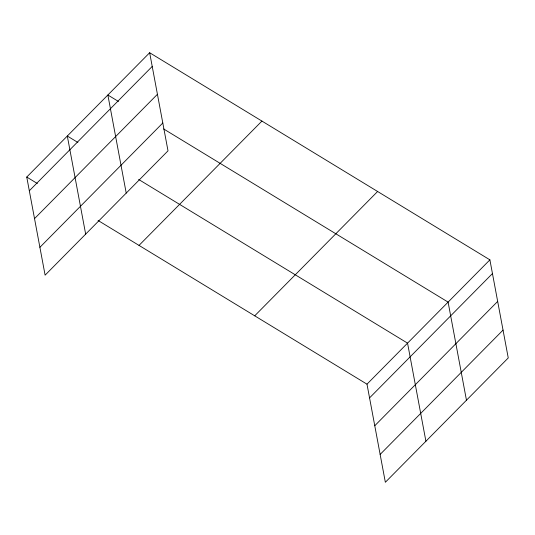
<?xml version="1.0" encoding="UTF-8"?>
<svg xmlns="http://www.w3.org/2000/svg" width="535" height="535" viewBox="0 0 535 535"><rect width="100%" height="100%" fill="white"/><g stroke="black" fill="none" stroke-linecap="round" stroke-linejoin="round"><path stroke-width="0.8" d="M149.653 52.731L168.01 150.83L45.107 275.157L26.75 177.058L149.653 52.731L489.893 259.843L508.25 357.942L385.347 482.269L366.99 384.17L98.072 220.474M29.318 190.774L152.214 66.44M34.528 218.621L157.43 94.287M39.898 247.31L162.8 122.983M139.026 245.404L261.929 121.077M254.713 315.824L377.61 191.497M366.99 384.17L489.893 259.843M369.558 397.886L492.461 273.559M374.767 425.733L497.67 301.406M380.138 454.422L503.04 330.095M118.456 101.449L107.863 95.003L126.22 193.102M163.65 128.962L448.103 302.114L466.466 400.213M77.903 142.477L67.31 136.03L85.667 234.129M138.632 179.446L407.55 343.142L425.907 441.241M26.75 177.058L37.343 183.505"/></g></svg>
